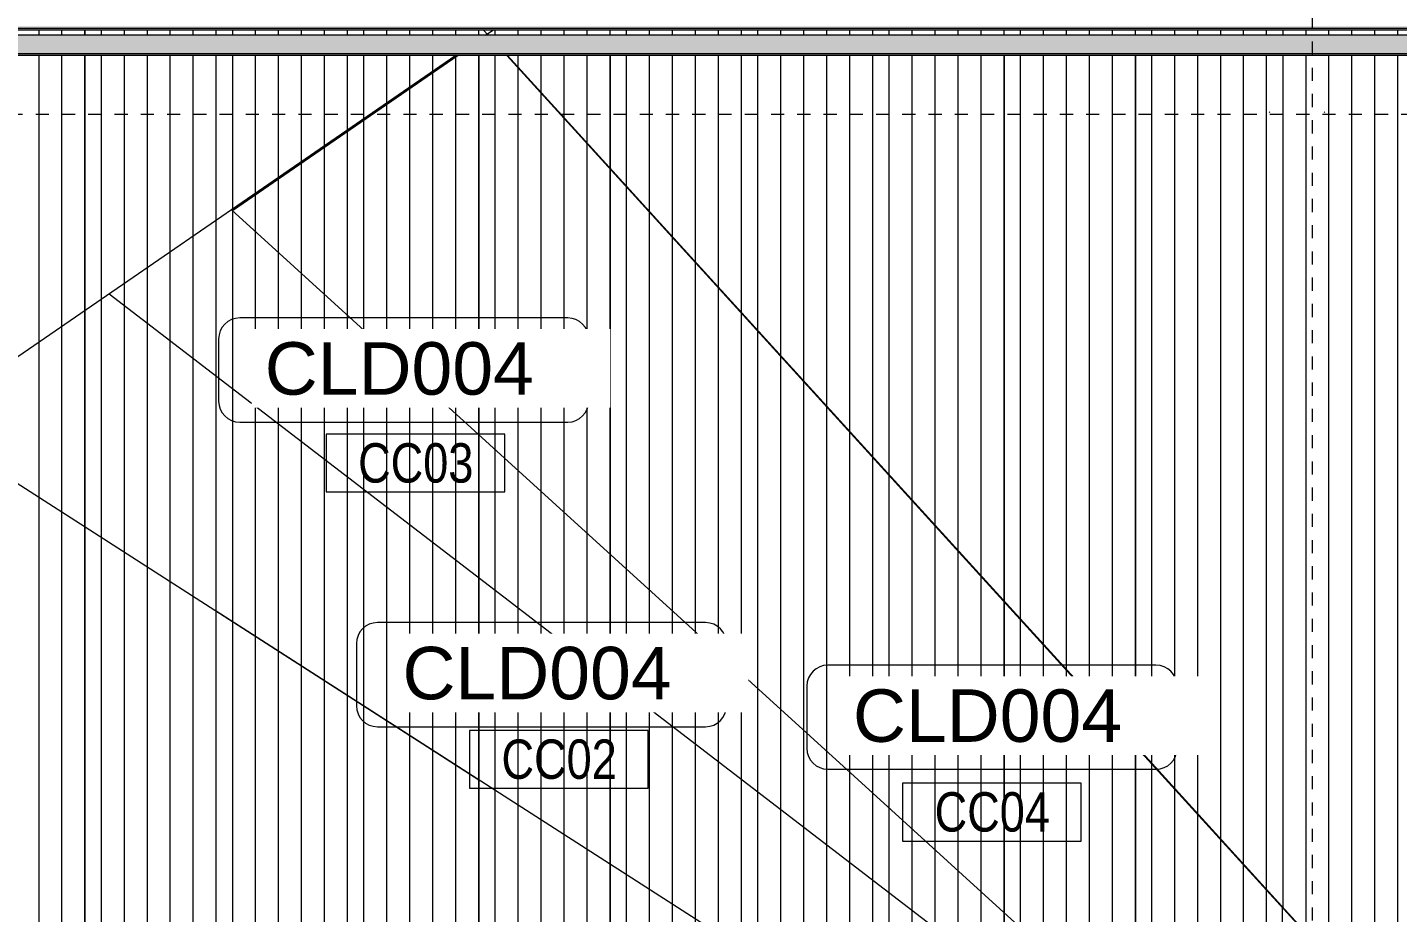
# Model space of a CAD drawing. Header units: metres. Extents: x 902 to 1205, y -4 to 36.
# Drawn here: x 1151 to 1161.43, y 9.16 to 15.9 of the extents above; entities that cross this region are included whole.
import ezdxf

# ---------------------------------------------------------------- set-up
doc = ezdxf.new("R2010")
doc.units = ezdxf.units.M
doc.linetypes.add('AEC_Center', pattern=[0.024, 0.012, -0.004, 0.004, -0.004])
doc.linetypes.add('Grid Line', pattern=[0.021, 0.012, -0.003, 0.003, -0.003])
for name, color, linetype, lineweight in [('A-ANNO-IDEN', 131, 'Continuous', 5), ('A-ANNO-KEYN', 231, 'Continuous', 5), ('A-FLOR-LEVL', 51, 'Continuous', 5), ('A-ROOF', 132, 'Continuous', 5), ('A-ROOF-OTLN', 132, 'Continuous', 5), ('A-WALL', 113, 'Continuous', 5), ('A-WALL-PATT', 111, 'Continuous', 5), ('P-SANR-FIXT', 6, 'Continuous', 5), ('S-GRID', 1, 'Continuous', 5)]:
    doc.layers.add(name, color=color, linetype=linetype, lineweight=lineweight)
doc.styles.add('Arial Narrow_1', font='ARIALN.TTF', dxfattribs={"height": 0.3})
doc.styles.add('Arial_1', font='arial.ttf', dxfattribs={"height": 0.4})
pattern_1 = [(90, (1151.43562, 7.64), (-0.175, 1e-17), [])]
pattern_2 = [(90, (1152.43562, 7.64), (-0.175, 1e-17), [])]
pattern_3 = [(90, (1153.43562, 7.64), (-0.175, 1e-17), [])]
pattern_4 = [(90, (1154.43562, 7.64), (-0.175, 1e-17), [])]
pattern_5 = [(90, (1155.43562, 7.64), (-0.175, 1e-17), [])]
pattern_6 = [(90, (1156.43562, 7.64), (-0.175, 1e-17), [])]
pattern_7 = [(90, (1157.43562, 7.64), (-0.175, 1e-17), [])]
pattern_8 = [(90, (1158.43562, 7.64), (-0.175, 1e-17), [])]
pattern_9 = [(90, (1159.43562, 7.64), (-0.175, 1e-17), [])]
pattern_10 = [(90, (1160.43562, 7.64), (-0.175, 1e-17), [])]

# ---------------------------------------------------------------- blocks, each defined once
blk = doc.blocks.new('Downpipe - L Spreader - Default-3252556-North - Grids B')
at = {"layer": 'P-SANR-FIXT'}
blk.add_line((1602.237, 15.258), (1602.241, 15.253), dxfattribs=at)
blk = doc.blocks.new('T-Keynote-ANZRS - Keynote Value _2mm Opaque_ box-1903833-North - Grids B')
at = {"layer": 'A-ANNO-KEYN'}
for p, q in [((1636.919, 6.924), (1634.42, 6.924)), ((1634.26, 6.764), (1634.26, 6.29)), ((1637.079, 6.29), (1637.079, 6.764)), ((1634.42, 6.13), (1636.919, 6.13))]:
    blk.add_line(p, q, dxfattribs=at)
for centre, start, end in [((1634.42, 6.764), 90, 180), ((1636.919, 6.764), 360, 90), ((1634.42, 6.29), 180, 270), ((1636.919, 6.29), 270, 360)]:
    blk.add_arc(centre, 0.16, start, end, dxfattribs=at)
blk = doc.blocks.new('Material Tag_AAA - Material Tag_AAA-3504877-North - Grids B')
at = {"layer": 'A-ANNO-IDEN'}
for p, q in [((1595.864, 10.834), (1594.504, 10.834)), ((1594.504, 10.834), (1594.504, 10.394)), ((1595.864, 10.394), (1595.864, 10.834)), ((1594.504, 10.394), (1595.864, 10.394))]:
    blk.add_line(p, q, dxfattribs=at)

msp = doc.modelspace()

# ---------------------------------------------------------------- hatches: boundary and pattern name
at = {"layer": 'A-ROOF'}
h = msp.add_hatch(color=256, dxfattribs=at)
h.paths.add_polyline_path([(1079.971, 15.54), (1079.974, 15.54), (1079.971, 15.563)])
h.paths.add_polyline_path([(1154.178, 15.632), (1154.196, 15.632), (1154.278, 15.688), (1154.261, 15.688)])
h.paths.add_polyline_path([(1171.286, 15.882), (1171.286, 15.911), (1079.971, 15.911), (1079.971, 15.894), (1171.236, 15.894), (1171.236, 15.882)])
at = {"layer": 'A-ROOF-OTLN'}
h = msp.add_hatch(color=256, dxfattribs=at)
h.paths.add_polyline_path([(1154.504, 15.844), (1154.506, 15.845), (1154.499, 15.852), (1154.487, 15.844)])
h.paths.add_polyline_path([(1141.436, 15.882), (1171.236, 15.882), (1171.236, 15.894), (1079.971, 15.894), (1079.971, 15.882), (1141.22, 15.882)])
for points in [[(1080.307, 15.703), (1171.236, 15.703), (1171.236, 15.844), (1080.307, 15.844), (1080.307, 15.761)], [(1082.859, 15.688), (1171.236, 15.688), (1171.236, 15.703), (1080.307, 15.703), (1080.307, 15.688), (1082.337, 15.688)]]:
    msp.add_hatch(color=256, dxfattribs=at).paths.add_polyline_path(points)
at = {"layer": 'A-WALL'}
h = msp.add_hatch(color=256, dxfattribs=at)
h.paths.add_polyline_path([(1136.436, 8.24), (1136.436, 8.24), (1136.428, 8.254)])
h.paths.add_polyline_path([(1104.912, 8.24), (1105.006, 8.24), (1099.533, 9.352), (1104.844, 8.254)])
h.paths.add_polyline_path([(1152.559, 14.505), (1154.196, 15.632), (1154.178, 15.632), (1152.552, 14.512)])
at = {"layer": 'A-WALL-PATT'}
h = msp.add_hatch(dxfattribs=at)
h.set_pattern_fill('FP_187', color=256, style=0, pattern_type=2)
h.set_pattern_definition(pattern_1)
h.paths.add_polyline_path([(1150.436, 13.057), (1151.436, 13.745), (1151.436, 15.688), (1150.436, 15.688), (1150.436, 13.059)])
h.paths.add_polyline_path([(1150.436, 15.844), (1151.436, 15.844), (1151.436, 15.882), (1150.436, 15.882)])
h = msp.add_hatch(dxfattribs=at)
h.set_pattern_fill('FP_188', color=256, style=0, pattern_type=2)
h.set_pattern_definition(pattern_2)
h.paths.add_polyline_path([(1151.436, 13.745), (1152.436, 14.433), (1152.436, 15.688), (1151.436, 15.688), (1151.436, 14.26)])
h.paths.add_polyline_path([(1151.436, 15.844), (1152.436, 15.844), (1152.436, 15.882), (1151.436, 15.882)])
h = msp.add_hatch(dxfattribs=at)
h.set_pattern_fill('FP_189', color=256, style=0, pattern_type=2)
h.set_pattern_definition(pattern_3)
h.paths.add_polyline_path([(1153.436, 13.707), (1153.436, 15.109), (1152.559, 14.505)])
h.paths.add_polyline_path([(1152.436, 14.433), (1153.436, 15.121), (1153.436, 15.688), (1152.436, 15.688), (1152.436, 15.461)])
h.paths.add_polyline_path([(1152.436, 15.844), (1153.436, 15.844), (1153.436, 15.882), (1152.436, 15.882)])
h = msp.add_hatch(dxfattribs=at)
h.set_pattern_fill('FP_190', color=256, style=0, pattern_type=2)
h.set_pattern_definition(pattern_4)
h.paths.add_polyline_path([(1154.436, 12.797), (1154.436, 15.688), (1154.278, 15.688), (1153.436, 15.109), (1153.436, 13.707), (1153.727, 13.443)])
h.paths.add_polyline_path([(1153.436, 15.121), (1154.261, 15.688), (1153.436, 15.688), (1153.436, 15.461)])
h.paths.add_polyline_path([(1154.436, 15.844), (1154.436, 15.882), (1153.436, 15.882), (1153.436, 15.844), (1153.956, 15.844)])
h = msp.add_hatch(dxfattribs=at)
h.set_pattern_fill('FP_191', color=256, style=0, pattern_type=2)
h.set_pattern_definition(pattern_5)
h.paths.add_polyline_path([(1155.436, 8.24), (1155.436, 9.525), (1154.436, 10.168), (1154.436, 8.24), (1154.769, 8.24)])
h.paths.add_polyline_path([(1155.436, 14.822), (1155.436, 15.688), (1154.648, 15.688), (1154.855, 15.461)])
h.paths.add_polyline_path([(1155.436, 15.844), (1155.436, 15.882), (1154.472, 15.882), (1154.507, 15.844)])
h = msp.add_hatch(dxfattribs=at)
h.set_pattern_fill('FP_191', color=256, style=0, pattern_type=2)
h.set_pattern_definition(pattern_5)
h.paths.add_polyline_path([(1155.436, 11.887), (1155.436, 14.828), (1154.653, 15.688), (1154.436, 15.688), (1154.436, 12.797)])
h.paths.add_polyline_path([(1154.512, 15.844), (1154.509, 15.847), (1154.504, 15.844)])
h.paths.add_polyline_path([(1154.436, 15.844), (1154.487, 15.844), (1154.541, 15.882), (1154.436, 15.882)])
h = msp.add_hatch(dxfattribs=at)
h.set_pattern_fill('FP_192', color=256, style=0, pattern_type=2)
h.set_pattern_definition(pattern_6)
h.paths.add_polyline_path([(1156.436, 8.24), (1156.436, 8.883), (1155.436, 9.525), (1155.436, 8.24), (1155.811, 8.24)])
h.paths.add_polyline_path([(1156.436, 13.723), (1156.436, 15.688), (1155.436, 15.688), (1155.436, 14.822)])
h.paths.add_polyline_path([(1156.4, 15.844), (1156.436, 15.844), (1156.436, 15.882), (1155.436, 15.882), (1155.436, 15.844), (1155.811, 15.844)])
h = msp.add_hatch(dxfattribs=at)
h.set_pattern_fill('FP_193', color=256, style=0, pattern_type=2)
h.set_pattern_definition(pattern_7)
h.paths.add_polyline_path([(1157.436, 8.24), (1156.436, 8.883), (1156.436, 8.24)])
h.paths.add_polyline_path([(1157.436, 12.624), (1157.436, 15.688), (1156.436, 15.688), (1156.436, 13.723)])
h.paths.add_polyline_path([(1157.418, 15.844), (1157.436, 15.844), (1157.436, 15.882), (1156.436, 15.882), (1156.436, 15.844)])
h = msp.add_hatch(dxfattribs=at)
h.set_pattern_fill('FP_194', color=256, style=0, pattern_type=2)
h.set_pattern_definition(pattern_8)
h.paths.add_polyline_path([(1158.436, 11.525), (1158.436, 15.688), (1157.436, 15.688), (1157.436, 12.624), (1157.895, 12.12)])
h.paths.add_polyline_path([(1157.436, 15.844), (1158.436, 15.844), (1158.436, 15.882), (1157.436, 15.882)])
h = msp.add_hatch(dxfattribs=at)
h.set_pattern_fill('FP_195', color=256, style=0, pattern_type=2)
h.set_pattern_definition(pattern_9)
h.paths.add_polyline_path([(1159.436, 10.426), (1159.436, 15.688), (1158.436, 15.688), (1158.436, 11.525), (1159.227, 10.656)])
h.paths.add_polyline_path([(1158.436, 15.844), (1159.436, 15.844), (1159.436, 15.882), (1158.436, 15.882)])
h = msp.add_hatch(dxfattribs=at)
h.set_pattern_fill('FP_196', color=256, style=0, pattern_type=2)
h.set_pattern_definition(pattern_10)
h.paths.add_polyline_path([(1160.436, 9.327), (1160.436, 15.688), (1159.436, 15.688), (1159.436, 10.426), (1160.32, 9.455)])
h.paths.add_polyline_path([(1159.436, 15.844), (1160.436, 15.844), (1160.436, 15.882), (1159.436, 15.882)])
h = msp.add_hatch(dxfattribs=at)
h.set_pattern_fill('FP_264', color=256, style=0, pattern_type=2)
h.set_pattern_definition([(90, (1161.43562, 7.64), (-0.175, 1e-17), [])])
h.paths.add_polyline_path([(1161.425, 8.24), (1161.436, 8.24), (1161.436, 15.688), (1160.436, 15.688), (1160.436, 9.327), (1161.413, 8.254)])
h.paths.add_polyline_path([(1161.436, 15.844), (1161.436, 15.882), (1160.436, 15.882), (1160.436, 15.844), (1161.43, 15.844)])
h = msp.add_hatch(dxfattribs=at)
h.set_pattern_fill('FP_192', color=256, style=0, pattern_type=2)
h.set_pattern_definition(pattern_6)
h.paths.add_polyline_path([(1155.436, 14.828), (1155.436, 11.887), (1156.436, 10.976), (1156.436, 13.729)])
h = msp.add_hatch(dxfattribs=at)
h.set_pattern_fill('FP_189', color=256, style=0, pattern_type=2)
h.set_pattern_definition(pattern_3)
h.paths.add_polyline_path([(1153.436, 12.476), (1153.436, 13.707), (1152.552, 14.512), (1152.436, 14.433), (1152.436, 13.244), (1152.678, 13.059)])
h = msp.add_hatch(dxfattribs=at)
h.set_pattern_fill('FP_188', color=256, style=0, pattern_type=2)
h.set_pattern_definition(pattern_2)
h.paths.add_polyline_path([(1152.436, 13.244), (1152.436, 14.433), (1151.62, 13.871), (1151.642, 13.854)])
h = msp.add_hatch(dxfattribs=at)
h.set_pattern_fill('FP_188', color=256, style=0, pattern_type=2)
h.set_pattern_definition(pattern_2)
h.paths.add_polyline_path([(1152.436, 11.453), (1152.436, 13.244), (1151.62, 13.871), (1151.436, 13.745), (1151.436, 12.096), (1151.642, 11.963)])
h = msp.add_hatch(dxfattribs=at)
h.set_pattern_fill('FP_187', color=256, style=0, pattern_type=2)
h.set_pattern_definition(pattern_1)
h.paths.add_polyline_path([(1151.436, 12.096), (1151.436, 13.745), (1150.436, 13.057), (1150.436, 12.739), (1150.6, 12.633)])
h = msp.add_hatch(dxfattribs=at)
h.set_pattern_fill('FP_190', color=256, style=0, pattern_type=2)
h.set_pattern_definition(pattern_4)
h.paths.add_polyline_path([(1154.436, 11.708), (1154.436, 12.797), (1153.436, 13.707), (1153.436, 12.476), (1153.727, 12.253)])
h = msp.add_hatch(dxfattribs=at)
h.set_pattern_fill('FP_193', color=256, style=0, pattern_type=2)
h.set_pattern_definition(pattern_7)
h.paths.add_polyline_path([(1157.436, 10.066), (1157.436, 12.63), (1156.436, 13.729), (1156.436, 10.976), (1156.853, 10.597)])
h = msp.add_hatch(dxfattribs=at)
h.set_pattern_fill('FP_189', color=256, style=0, pattern_type=2)
h.set_pattern_definition(pattern_3)
h.paths.add_polyline_path([(1153.436, 10.811), (1153.436, 12.476), (1152.436, 13.244), (1152.436, 11.453)])
h = msp.add_hatch(dxfattribs=at)
h.set_pattern_fill('FP_187', color=256, style=0, pattern_type=2)
h.set_pattern_definition(pattern_1)
h.paths.add_polyline_path([(1150.6, 8.24), (1151.436, 8.24), (1151.436, 12.096), (1150.436, 12.739), (1150.436, 8.24)])
h = msp.add_hatch(dxfattribs=at)
h.set_pattern_fill('FP_191', color=256, style=0, pattern_type=2)
h.set_pattern_definition(pattern_5)
h.paths.add_polyline_path([(1154.436, 12.797), (1154.436, 11.708), (1155.436, 10.94), (1155.436, 11.887)])
h = msp.add_hatch(dxfattribs=at)
h.set_pattern_fill('FP_194', color=256, style=0, pattern_type=2)
h.set_pattern_definition(pattern_8)
h.paths.add_polyline_path([(1158.436, 9.156), (1158.436, 11.531), (1157.436, 12.63), (1157.436, 10.066), (1158.416, 9.174)])
h = msp.add_hatch(dxfattribs=at)
h.set_pattern_fill('FP_190', color=256, style=0, pattern_type=2)
h.set_pattern_definition(pattern_4)
h.paths.add_polyline_path([(1154.436, 10.168), (1154.436, 11.708), (1153.436, 12.476), (1153.436, 10.811), (1153.727, 10.624)])
h = msp.add_hatch(dxfattribs=at)
h.set_pattern_fill('FP_188', color=256, style=0, pattern_type=2)
h.set_pattern_definition(pattern_2)
h.paths.add_polyline_path([(1151.642, 8.24), (1152.436, 8.24), (1152.436, 11.453), (1151.436, 12.096), (1151.436, 8.24)])
h = msp.add_hatch(dxfattribs=at)
h.set_pattern_fill('FP_192', color=256, style=0, pattern_type=2)
h.set_pattern_definition(pattern_6)
h.paths.add_polyline_path([(1156.436, 10.172), (1156.436, 10.976), (1155.436, 11.887), (1155.436, 10.94), (1155.811, 10.652)])
h = msp.add_hatch(dxfattribs=at)
h.set_pattern_fill('FP_191', color=256, style=0, pattern_type=2)
h.set_pattern_definition(pattern_5)
h.paths.add_polyline_path([(1155.436, 9.525), (1155.436, 10.94), (1154.436, 11.708), (1154.436, 10.168)])
h = msp.add_hatch(dxfattribs=at)
h.set_pattern_fill('FP_195', color=256, style=0, pattern_type=2)
h.set_pattern_definition(pattern_9)
h.paths.add_polyline_path([(1159.436, 8.246), (1159.436, 10.432), (1158.436, 11.531), (1158.437, 9.155), (1159.427, 8.254)])
h = msp.add_hatch(dxfattribs=at)
h.set_pattern_fill('FP_189', color=256, style=0, pattern_type=2)
h.set_pattern_definition(pattern_3)
h.paths.add_polyline_path([(1152.684, 8.24), (1153.436, 8.24), (1153.436, 10.811), (1152.436, 11.453), (1152.436, 8.24)])
h = msp.add_hatch(dxfattribs=at)
h.set_pattern_fill('FP_193', color=256, style=0, pattern_type=2)
h.set_pattern_definition(pattern_7)
h.paths.add_polyline_path([(1157.436, 9.404), (1157.436, 10.066), (1156.436, 10.976), (1156.436, 10.172), (1157.374, 9.451)])
h = msp.add_hatch(dxfattribs=at)
h.set_pattern_fill('FP_192', color=256, style=0, pattern_type=2)
h.set_pattern_definition(pattern_6)
h.paths.add_polyline_path([(1156.436, 8.883), (1156.436, 10.172), (1155.436, 10.94), (1155.436, 9.525), (1156.332, 8.949)])
h = msp.add_hatch(dxfattribs=at)
h.set_pattern_fill('FP_190', color=256, style=0, pattern_type=2)
h.set_pattern_definition(pattern_4)
h.paths.add_polyline_path([(1154.436, 8.24), (1154.436, 10.168), (1153.436, 10.811), (1153.436, 8.24), (1153.727, 8.24)])
h = msp.add_hatch(dxfattribs=at)
h.set_pattern_fill('FP_196', color=256, style=0, pattern_type=2)
h.set_pattern_definition(pattern_10)
h.paths.add_polyline_path([(1159.442, 8.24), (1160.436, 8.24), (1160.436, 9.333), (1159.436, 10.432), (1159.436, 8.246)])
h = msp.add_hatch(dxfattribs=at)
h.set_pattern_fill('FP_193', color=256, style=0, pattern_type=2)
h.set_pattern_definition(pattern_7)
h.paths.add_polyline_path([(1157.436, 8.24), (1157.436, 9.404), (1156.436, 10.172), (1156.436, 8.883), (1157.414, 8.254)])
h = msp.add_hatch(dxfattribs=at)
h.set_pattern_fill('FP_194', color=256, style=0, pattern_type=2)
h.set_pattern_definition(pattern_8)
h.paths.add_polyline_path([(1158.436, 8.636), (1158.436, 9.156), (1157.436, 10.066), (1157.436, 9.404), (1158.416, 8.651)])
h = msp.add_hatch(dxfattribs=at)
h.set_pattern_fill('FP_194', color=256, style=0, pattern_type=2)
h.set_pattern_definition(pattern_8)
h.paths.add_polyline_path([(1158.436, 8.24), (1158.436, 8.636), (1157.436, 9.404), (1157.436, 8.24), (1157.895, 8.24)])
h = msp.add_hatch(dxfattribs=at)
h.set_pattern_fill('FP_265', color=256, style=0, pattern_type=2)
h.set_pattern_definition([(90, (1161.43062, 7.64), (-0.175, 1e-17), [])])
h.paths.add_polyline_path([(1161.431, 8.24), (1160.436, 9.333), (1160.436, 8.24), (1161.282, 8.24)])

# ---------------------------------------------------------------- linework, layer by layer
at = {"layer": 'A-FLOR-LEVL', "linetype": 'AEC_Center'}
msp.add_line((1063.661, 15.24), (1204.707, 15.24), dxfattribs=at)
at = {"layer": 'A-ROOF-OTLN'}
for p, q in [((1171.236, 15.894), (1079.971, 15.894)), ((1171.236, 15.844), (1080.307, 15.844)), ((1080.307, 15.703), (1171.236, 15.703)), ((1171.236, 15.688), (1080.307, 15.688))]:
    msp.add_line(p, q, dxfattribs=at)
at = {"layer": 'A-WALL'}
for p, q in [((1154.436, 15.882), (1148.436, 15.882)), ((1151.436, 15.844), (1151.436, 15.882)), ((1152.436, 15.844), (1152.436, 15.882)), ((1153.436, 15.844), (1153.436, 15.882)), ((1154.436, 15.844), (1154.436, 15.882)), ((1166.436, 15.882), (1154.436, 15.882)), ((1154.472, 15.882), (1154.507, 15.844)), ((1154.487, 15.844), (1154.541, 15.882)), ((1155.436, 15.844), (1155.436, 15.882)), ((1156.436, 15.844), (1156.436, 15.882)), ((1157.436, 15.844), (1157.436, 15.882)), ((1158.436, 15.844), (1158.436, 15.882)), ((1159.436, 15.844), (1159.436, 15.882)), ((1160.436, 15.844), (1160.436, 15.882)), ((1154.509, 15.847), (1154.504, 15.844)), ((1154.512, 15.844), (1154.509, 15.847)), ((1154.261, 15.688), (1143.436, 8.24)), ((1151.436, 8.24), (1151.436, 15.688)), ((1152.436, 8.24), (1152.436, 15.688)), ((1154.278, 15.688), (1152.559, 14.505)), ((1153.436, 15.121), (1153.436, 15.688)), ((1154.436, 15.688), (1154.436, 8.24)), ((1154.648, 15.688), (1160.436, 9.327)), ((1159.436, 10.432), (1154.653, 15.688)), ((1155.436, 15.688), (1155.436, 8.24)), ((1156.436, 8.24), (1156.436, 15.688)), ((1157.436, 8.24), (1157.436, 15.688)), ((1158.436, 15.688), (1158.436, 8.24)), ((1159.436, 15.688), (1159.436, 8.246)), ((1160.436, 8.24), (1160.436, 15.688)), ((1154.196, 15.632), (1154.178, 15.632)), ((1153.436, 8.24), (1153.436, 15.109)), ((1157.436, 10.066), (1152.552, 14.512)), ((1151.62, 13.871), (1158.951, 8.24)), ((1150.197, 12.892), (1154.436, 10.168)), ((1157.436, 8.24), (1152.436, 11.453)), ((1161.431, 8.24), (1159.436, 10.432)), ((1157.436, 10.066), (1159.436, 8.246)), ((1160.436, 9.327), (1161.425, 8.24))]:
    msp.add_line(p, q, dxfattribs=at)
at = {"layer": 'S-GRID', "linetype": 'Grid Line'}
msp.add_line((1160.786, -0.305), (1160.786, 24.961), dxfattribs=at)

# ---------------------------------------------------------------- block references
at = {"layer": 'A-ANNO-IDEN'}
for p in [(-441.231, 1.968), (-440.14, -0.291), (-436.841, -0.693)]:
    msp.add_blockref('Material Tag_AAA - Material Tag_AAA-3504877-North - Grids B', p, dxfattribs=at)
at = {"layer": 'A-ANNO-KEYN'}
for p in [(-481.806, 6.764), (-480.757, 4.442), (-477.326, 4.118)]:
    msp.add_blockref('T-Keynote-ANZRS - Keynote Value _2mm Opaque_ box-1903833-North - Grids B', p, dxfattribs=at)
at = {"layer": 'P-SANR-FIXT'}
for p in [(-441.782, 0), (-441.362, 0)]:
    msp.add_blockref('Downpipe - L Spreader - Default-3252556-North - Grids B', p, dxfattribs=at)

# ---------------------------------------------------------------- texts
at = {"layer": 'A-ANNO-IDEN', "lineweight": 15, "char_height": 0.3, "width": 1.09029, "attachment_point": 1, "style": 'Arial Narrow_1'}
for s, insert in [('CC03', (1153.516, 12.733)), ('CC02', (1154.608, 10.475)), ('CC04', (1157.907, 10.073))]:
    msp.add_mtext(s, dxfattribs=dict(at, insert=insert))

# ---------------------------------------------------------------- next in the draw order: texts
at = {"layer": 'A-ANNO-KEYN', "char_height": 0.4, "width": 2.53333, "attachment_point": 1, "style": 'Arial_1', "bg_fill": 3, "box_fill_scale": 1.25, "bg_fill_color": 256, "bg_fill_true_color": 13158600, "bg_fill_transparency": 0}
for insert in [(1152.805, 13.503), (1153.854, 11.181), (1157.285, 10.857)]:
    msp.add_mtext('CLD004', dxfattribs=dict(at, insert=insert))

doc.saveas('drawing.dxf')
